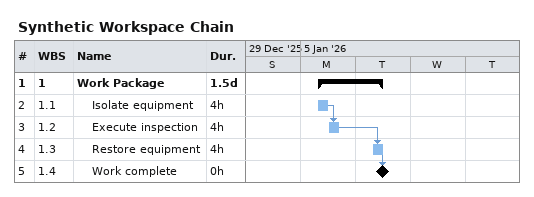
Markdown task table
Synthetic Workspace Chain

| ID | WBS | Task | Duration | Start | Finish | Predecessors |
|---|---|---|---|---|---|---|
| 1 | 1 | **Work Package** | 1.5d | 2026-01-05 | 2026-01-06 |  |
| 2 | 1.1 | Isolate equipment | 4h | 2026-01-05 | 2026-01-05 |  |
| 3 | 1.2 | Execute inspection | 4h | 2026-01-05 | 2026-01-05 | 2 |
| 4 | 1.3 | Restore equipment | 4h | 2026-01-06 | 2026-01-06 | 3 |
| 5 | 1.4 | Work complete | 0h | 2026-01-06 | 2026-01-06 | 4 |
